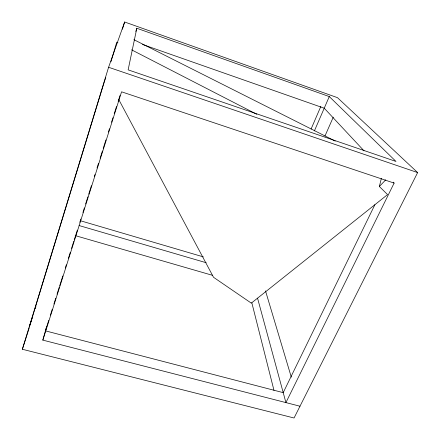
<?xml version="1.0" encoding="UTF-8"?>
<svg xmlns="http://www.w3.org/2000/svg" width="440" height="440" viewBox="0 0 440 440"><rect width="100%" height="100%" fill="white"/><g stroke="black" fill="none" stroke-linecap="round" stroke-linejoin="round"><path stroke-width="0.66" d="M136.812 28.259L128.128 69.856L396 161.453L329.274 96.564L136.812 28.259L135.806 31.455M118.817 99.644L213.538 277.288L251.312 303.138L387.574 194.596L379.363 186.489L381.343 178.426M299.992 406.219L42.829 340.115L45.232 331.507M45.601 330.187L46.525 326.882M110.974 61.666L116.76 42.191L117.92 42.79M22.363 349.261L108.592 67.265L124.641 22L337.447 97.647L417.637 172.573L294.058 418L22.363 349.261L29.299 327.69M104.418 81.493L29.414 326.689L32.78 316.25M122.419 29.227L124.641 22M45.623 330.193L48.73 320.386M50.391 315.15L52.256 309.265M53.911 304.034L55.776 298.15M57.019 294.228L59.301 287.034M59.714 285.725L62.821 275.913M65.312 268.07L66.347 264.798M68.42 258.258L70.285 252.373M71.528 248.452L73.805 241.257M74.222 239.948L77.33 230.142M79.816 222.294L80.856 219.021M82.924 212.482L84.376 207.906M85.618 203.984L87.901 196.79M88.726 194.172L91.421 185.669M94.325 176.517L94.947 174.554M97.02 168.014L98.467 163.438M100.128 158.208L102.405 151.014M103.235 148.396L105.93 139.893M108.416 132.05L109.45 128.777M111.524 122.238L112.976 117.662M114.219 113.735L116.501 106.546M118.157 101.31L120.021 95.425M42.829 340.115L121.572 91.812L394.114 183.09L285.918 402.6L257.548 298.155M35.305 308.418L35.937 306.46M104.643 80.85L105.765 77.627M311.08 129.058L320.843 106.409M314.391 130.911L329.274 96.564M324.979 135.993L333.273 117.172M374.88 204.715L283.212 392.645L45.413 330.847M379.363 186.489L385.704 179.839M75.201 235.598L212.471 275.314M79.079 225.544L206.168 262.719M80.416 220.737L203.39 256.894M108.592 67.265L417.637 172.573M142.489 44.451L324.231 108.202L364.056 150.882M133.864 39.666L335.236 141.086M131.533 49.803L256.822 114.307M393.239 182.149L394.114 183.09M265.507 290.895L291.297 377.135M251.818 302.731L273.983 390.39"/></g></svg>
